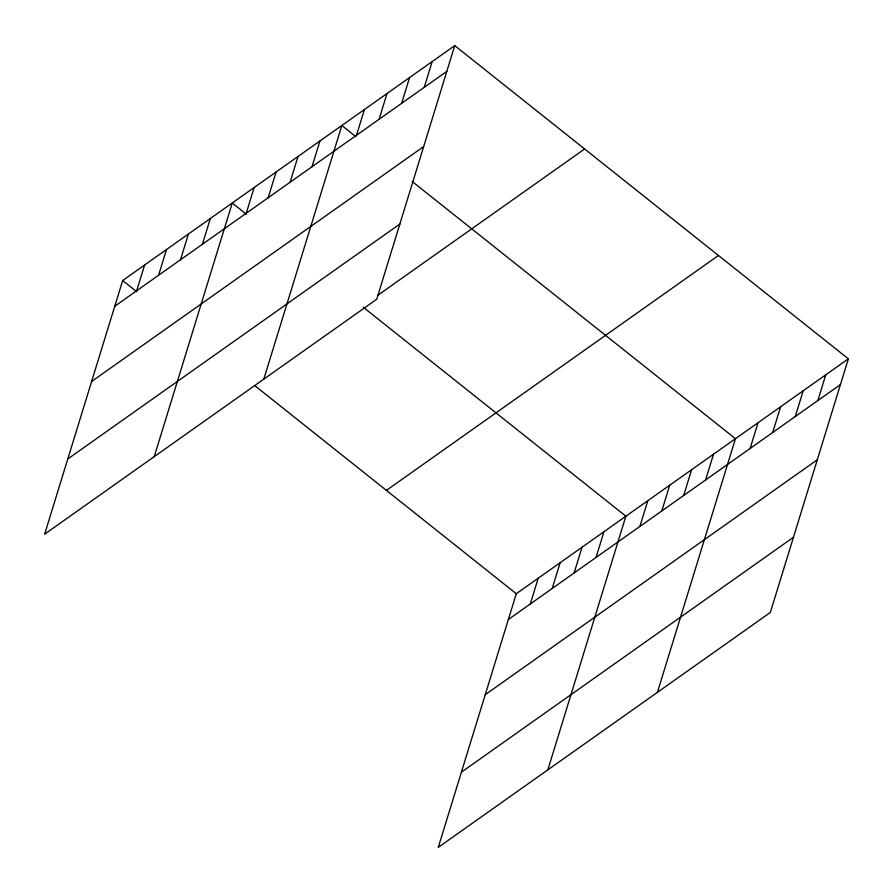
<?xml version="1.0" encoding="UTF-8"?>
<svg xmlns="http://www.w3.org/2000/svg" width="893" height="893" viewBox="0 0 893 893"><rect width="100%" height="100%" fill="white"/><g stroke="black" fill="none" stroke-linecap="round" stroke-linejoin="round"><path stroke-width="1.34" d="M454.738 45.621L122.676 280.525L44.65 534.159L376.712 299.267L454.738 45.621L848.35 358.841L770.324 612.475L438.262 847.379L516.288 593.733L848.35 358.841M136.674 290.772L144.599 265.02M158.586 275.267L166.511 249.515M180.509 259.763L188.423 234.011M202.421 244.258L210.346 218.506M154.232 456.647L232.258 203.012L246.334 214.208M246.256 213.248L254.17 187.508M268.168 197.744L276.093 172.003M290.091 182.239L298.005 156.498M312.003 166.734L319.917 140.994M263.815 379.123L341.84 125.489L355.905 136.685M356.497 135.267L364.422 109.515M379.079 119.294L387.004 93.542M401.66 103.32L409.574 77.568M424.242 87.347L432.156 61.595M530.286 603.981L538.211 578.24M552.198 588.476L560.123 562.735M574.121 572.971L582.035 547.23M596.033 557.466L603.958 531.726M547.844 769.855L625.87 516.221L363.217 307.214M639.868 526.468L647.782 500.716M661.78 510.963L669.705 485.212M683.692 495.459L691.617 469.707M705.615 479.954L713.529 454.202M657.415 692.343L735.452 438.709L412.198 181.48M750.109 448.476L758.034 422.735M772.691 432.502L780.605 406.761M795.272 416.529L803.187 390.788M817.854 400.555L825.768 374.814M114.762 306.266L446.813 71.373M91.622 381.478L423.684 146.575M67.79 458.957L399.841 224.054M377.493 295.516L584.625 148.986M386.401 490.38L718.463 255.476M508.374 619.485L840.425 384.582M485.234 694.687L817.296 459.783M461.402 772.177L793.453 537.273M122.676 280.525L136.752 291.721M254.717 385.586L516.288 593.733"/></g></svg>
